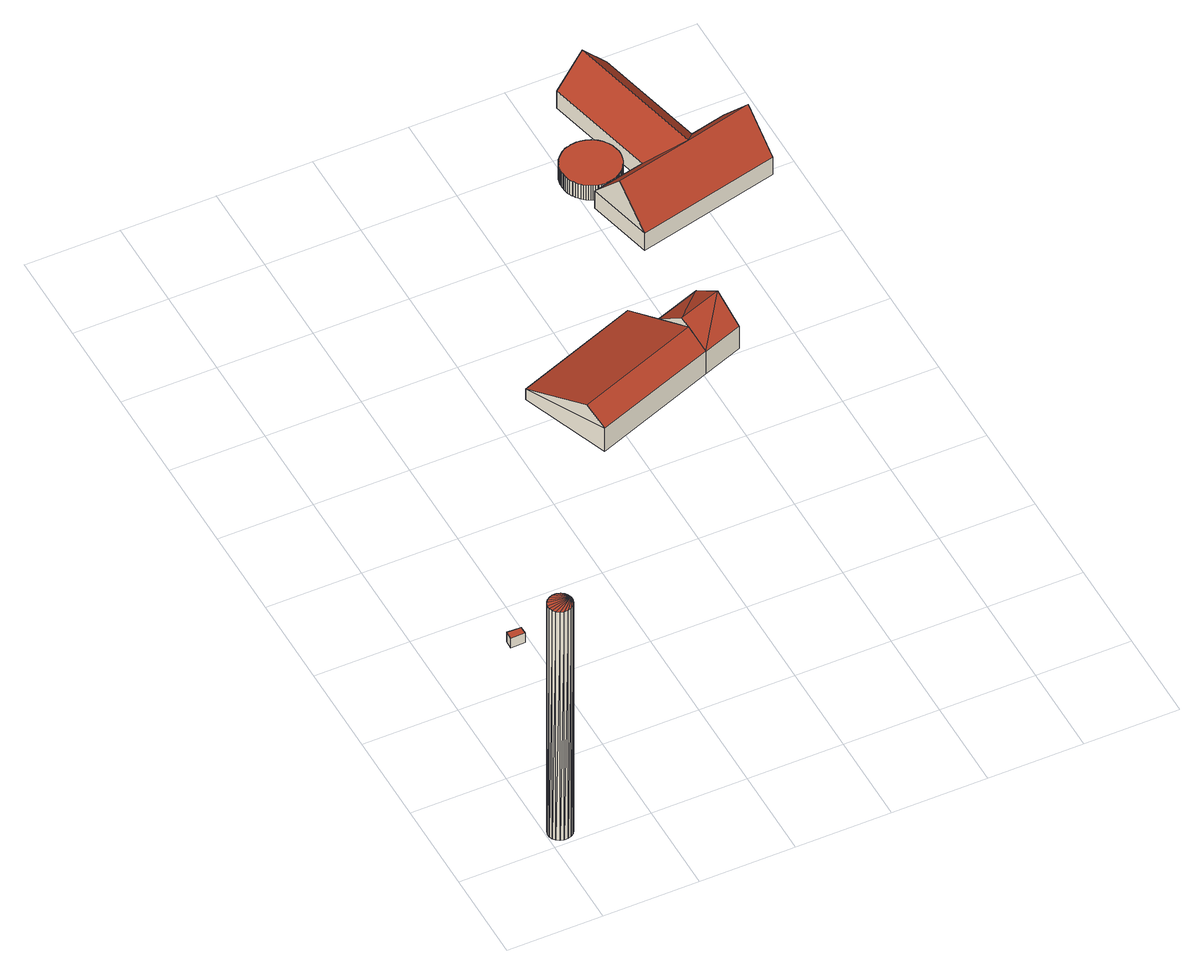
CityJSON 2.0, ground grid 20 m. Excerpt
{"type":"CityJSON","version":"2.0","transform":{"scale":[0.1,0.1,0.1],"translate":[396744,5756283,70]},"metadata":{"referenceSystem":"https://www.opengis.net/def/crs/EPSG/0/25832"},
"CityObjects":{
"building1":{"type":"Building","attributes":{"Geometrietyp2DReferenz":"1000","Gemeindeschluessel":"05515000","function":"51002_1251","roofType":"9999","measuredHeight":60.52},"geometry":[{"type":"Solid","lod":"2","boundaries":[[[[0,1,2]],[[1,3,2]],[[4,5,0]],[[5,1,0]],[[6,7,4]],[[7,5,4]],[[8,9,6]],[[9,7,6]],[[10,11,8]],[[11,9,8]],[[12,13,10]],[[13,11,10]],[[14,15,12]],[[15,13,12]],[[16,17,14]],[[17,15,14]],[[18,19,16]],[[19,17,16]],[[20,21,18]],[[21,19,18]],[[22,23,20]],[[23,21,20]],[[24,25,22]],[[25,23,22]],[[26,27,24]],[[27,25,24]],[[28,29,26]],[[29,27,26]],[[30,31,28]],[[31,29,28]],[[32,33,30]],[[33,31,30]],[[34,35,32]],[[35,33,32]],[[36,37,34]],[[37,35,34]],[[38,39,36]],[[39,37,36]],[[2,3,38]],[[3,39,38]],[[3,1,39]],[[1,5,39]],[[5,7,39]],[[7,9,39]],[[9,11,39]],[[11,13,39]],[[13,15,39]],[[15,17,39]],[[17,19,39]],[[19,21,39]],[[21,23,39]],[[23,25,39]],[[25,27,39]],[[27,29,39]],[[29,31,39]],[[31,33,39]],[[33,35,39]],[[35,37,39]],[[0,2,4]],[[2,38,4]],[[38,36,4]],[[36,34,4]],[[34,32,4]],[[32,30,4]],[[30,28,4]],[[28,26,4]],[[26,24,4]],[[18,16,4]],[[24,22,4]],[[22,20,4]],[[20,18,4]],[[16,14,4]],[[14,12,4]],[[12,10,4]],[[10,8,4]],[[8,6,4]]]],"semantics":{"surfaces":[{"type":"WallSurface"},{"type":"GroundSurface"},{"type":"RoofSurface"}],"values":[[0,0,0,0,0,0,0,0,0,0,0,0,0,0,0,0,0,0,0,0,0,0,0,0,0,0,0,0,0,0,0,0,0,0,0,0,0,0,0,0,1,1,1,1,1,1,1,1,1,1,1,1,1,1,1,1,1,1,2,2,2,2,2,2,2,2,2,2,2,2,2,2,2,2,2,2]]}}]},
"building2":{"type":"Building","attributes":{"Gemeindeschluessel":"05515000","Geometrietyp2DReferenz":"3000","function":"31001_2400","roofType":"1000","measuredHeight":2.51},"address":[{"country":"Germany","locality":"Münster","thoroughfareNumber":"110","thoroughfareName":"Brock"}],"geometry":[{"type":"Solid","lod":"2","boundaries":[[[[40,41,42,43]],[[44,45,41,40]],[[46,47,45,44]],[[43,42,47,46]],[[44,40,43,46]],[[41,45,47,42]]]],"semantics":{"surfaces":[{"type":"WallSurface"},{"type":"RoofSurface"},{"type":"GroundSurface"}],"values":[[0,0,0,0,1,2]]}}]},
"building3":{"type":"Building","attributes":{"Gemeindeschluessel":"05515000","Geometrietyp2DReferenz":"3000","function":"31001_2700"},"children":["building3-1","building3-2"]},
"building3-1":{"type":"BuildingPart","attributes":{"roofType":"3100","measuredHeight":9.36},"parents":["building3"],"geometry":[{"type":"Solid","lod":"2","boundaries":[[[[48,49,50,51]],[[52,53,54,55,56]],[[51,50,53,52]],[[52,57,51]],[[51,57,58,59,48]],[[56,58,57,52]],[[49,60,54,53,50]],[[49,48,61,60]],[[62,63,56,55]],[[60,61,62,55,54]],[[56,63,58]],[[64,61,48,59]],[[62,61,64]],[[64,59,58,63,62]]]],"semantics":{"surfaces":[{"type":"WallSurface"},{"type":"RoofSurface"},{"type":"GroundSurface"},{"type":"ClosureSurface"}],"values":[[0,0,0,0,1,1,2,0,0,3,0,0,3,3]]}}]},
"building3-2":{"type":"BuildingPart","attributes":{"roofType":"3100","measuredHeight":10.58},"parents":["building3"],"geometry":[{"type":"Solid","lod":"2","boundaries":[[[[65,66,60,61,64]],[[67,68,66,65]],[[55,54,68,67]],[[65,69,67]],[[70,69,65]],[[65,64,59,70]],[[55,67,69]],[[69,70,58,63,55]],[[66,68,54,60]],[[54,55,62,61,60]],[[62,64,61]],[[59,58,70]],[[62,55,63]],[[59,64,62,63,58]]]],"semantics":{"surfaces":[{"type":"WallSurface"},{"type":"RoofSurface"},{"type":"GroundSurface"},{"type":"ClosureSurface"}],"values":[[0,0,0,0,1,1,1,1,2,3,3,0,0,3]]}}]},
"building4":{"type":"Building","attributes":{"Gemeindeschluessel":"05515000","Geometrietyp2DReferenz":"3000","function":"51003_1201","roofType":"1000","measuredHeight":3.85},"geometry":[{"type":"Solid","lod":"2","boundaries":[[[[71,72,73,74]],[[75,76,72,71]],[[77,78,76,75]],[[79,80,78,77]],[[81,82,80,79]],[[83,84,82,81]],[[85,86,84,83]],[[87,88,86,85]],[[89,90,88,87]],[[91,92,90,89]],[[93,94,92,91]],[[95,96,94,93]],[[97,98,96,95]],[[99,100,98,97]],[[101,102,100,99]],[[103,104,102,101]],[[105,106,104,103]],[[107,108,106,105]],[[109,110,108,107]],[[111,112,110,109]],[[113,114,112,111]],[[115,116,114,113]],[[117,118,116,115]],[[119,120,118,117]],[[121,122,120,119]],[[123,124,122,121]],[[125,126,124,123]],[[127,128,126,125]],[[129,130,128,127]],[[131,132,130,129]],[[133,134,132,131]],[[135,136,134,133]],[[137,138,136,135]],[[139,140,138,137]],[[141,142,140,139]],[[143,144,142,141]],[[145,146,144,143]],[[147,148,146,145]],[[149,150,148,147]],[[151,152,150,149]],[[153,154,152,151]],[[155,156,154,153]],[[157,158,156,155]],[[159,160,158,157]],[[161,162,160,159]],[[163,164,162,161]],[[165,166,164,163]],[[167,168,166,165]],[[169,170,168,167]],[[171,172,170,169]],[[173,174,172,171]],[[175,176,174,173]],[[177,178,176,175]],[[179,180,178,177]],[[181,182,180,179]],[[183,184,182,181]],[[185,186,184,183]],[[187,188,186,185]],[[189,190,188,187]],[[191,192,190,189]],[[193,194,192,191]],[[195,196,194,193]],[[197,198,196,195]],[[199,200,198,197]],[[201,202,200,199]],[[203,204,202,201]],[[205,206,204,203]],[[207,208,206,205]],[[209,210,208,207]],[[211,212,210,209]],[[213,214,212,211]],[[215,216,214,213]],[[217,218,216,215]],[[219,220,218,217]],[[221,222,220,219]],[[223,224,222,221]],[[225,226,224,223]],[[227,228,226,225]],[[229,230,228,227]],[[231,232,230,229]],[[233,234,232,231]],[[235,236,234,233]],[[237,238,236,235]],[[239,240,238,237]],[[241,242,240,239]],[[243,244,242,241]],[[245,246,244,243]],[[74,73,246,245]],[[245,243,241,239,237,235,233,231,229,227,225,223,221,219,217,215,213,211,209,207,205,203,201,199,197,195,193,191,189,187,185,183,181,179,177,175,173,171,169,167,165,163,161,159,157,155,153,151,149,147,145,143,141,139,137,135,133,131,129,127,125,123,121,119,117,115,113,111,109,107,105,103,101,99,97,95,93,91,89,87,85,83,81,79,77,75,71,74]],[[72,76,78,80,82,84,86,88,90,92,94,96,98,100,102,104,106,108,110,112,114,116,118,120,122,124,126,128,130,132,134,136,138,140,142,144,146,148,150,152,154,156,158,160,162,164,166,168,170,172,174,176,178,180,182,184,186,188,190,192,194,196,198,200,202,204,206,208,210,212,214,216,218,220,222,224,226,228,230,232,234,236,238,240,242,244,246,73]]]],"semantics":{"surfaces":[{"type":"WallSurface"},{"type":"RoofSurface"},{"type":"GroundSurface"}],"values":[[0,0,0,0,0,0,0,0,0,0,0,0,0,0,0,0,0,0,0,0,0,0,0,0,0,0,0,0,0,0,0,0,0,0,0,0,0,0,0,0,0,0,0,0,0,0,0,0,0,0,0,0,0,0,0,0,0,0,0,0,0,0,0,0,0,0,0,0,0,0,0,0,0,0,0,0,0,0,0,0,0,0,0,0,0,0,0,0,1,2]]}}]},
"building5":{"type":"Building","attributes":{"Gemeindeschluessel":"05515000","Geometrietyp2DReferenz":"3000","function":"31001_2700","roofType":"5000","measuredHeight":12.87},"geometry":[{"type":"Solid","lod":"2","boundaries":[[[[247,248,249,250]],[[251,252,248,247]],[[253,254,252,251]],[[255,256,254,253]],[[257,258,256,255]],[[259,260,258,257]],[[261,262,260,259]],[[250,249,262,261]],[[261,259,263]],[[263,259,257,264]],[[265,264,257,255,266]],[[255,253,266]],[[266,253,251,265]],[[264,265,251,247,267]],[[247,250,267]],[[264,267,250,261,263]],[[248,252,254,256,258,260,262,249]]]],"semantics":{"surfaces":[{"type":"WallSurface"},{"type":"RoofSurface"},{"type":"GroundSurface"}],"values":[[0,0,0,0,0,0,0,0,0,1,1,0,1,1,0,1,2]]}}]}
},
"vertices":[
[50,44,611],[50,44,6],[46,50,611],[46,50,6],[53,36,611],[53,36,6],[53,28,611],[53,28,6],[50,21,611],[50,21,6],[46,15,611],[46,15,6],[40,10,611],[40,10,6],[32,8,611],[32,8,6],[24,8,611],[24,8,6],[17,10,611],[17,10,6],[10,15,611],[10,15,6],[6,21,611],[6,21,6],[3,28,611],[3,28,6],[3,36,611],[3,36,6],[6,44,611],[6,44,6],[10,50,611],[10,50,6],[17,55,611],[17,55,6],[24,57,611],[24,57,6],[32,57,611],[32,57,6],[40,55,611],[40,55,6],
[160,501,31],[160,501,6],[190,501,6],[190,501,31],[161,519,31],[161,519,6],[190,518,31],[190,518,6],
[737,1166,33],[737,1166,5],[476,1068,5],[476,1068,33],[546,881,66],[546,881,5],[805,977,5],[805,977,64],[805,977,65],[531,922,98],[790,1019,98],[765,1088,68],[763,1092,5],[763,1092,45],[802,983,64],[804,978,65],[763,1092,64],
[861,1128,64],[861,1128,5],[890,1009,64],[890,1009,5],[875,1068,111],[784,1035,111],
[788,1507,45],[788,1507,7],[791,1502,7],[791,1502,45],[786,1512,45],[786,1512,7],[785,1518,45],[785,1518,7],[784,1523,45],[784,1523,7],[784,1527,45],[784,1527,7],[784,1532,45],[784,1532,7],[784,1537,45],[784,1537,7],[784,1541,45],[784,1541,7],[785,1545,45],[785,1545,7],[786,1549,45],[786,1549,7],[787,1552,45],[787,1552,7],[789,1555,45],[789,1555,7],[790,1558,45],[790,1558,7],[792,1561,45],[792,1561,7],[793,1564,45],[793,1564,7],[795,1567,45],[795,1567,7],[797,1569,45],[797,1569,7],[800,1572,45],[800,1572,7],[803,1575,45],[803,1575,7],[806,1578,45],[806,1578,7],[809,1580,45],[809,1580,7],[813,1583,45],[813,1583,7],[817,1585,45],[817,1585,7],[822,1587,45],[822,1587,7],[827,1588,45],[827,1588,7],[832,1590,45],[832,1590,7],[837,1590,45],[837,1590,7],[843,1591,45],[843,1591,7],[845,1591,45],[845,1591,7],[851,1590,45],[851,1590,7],[856,1589,45],[856,1589,7],[861,1588,45],[861,1588,7],[866,1586,45],[866,1586,7],[871,1584,45],[871,1584,7],[875,1582,45],[875,1582,7],[878,1580,45],[878,1580,7],[882,1577,45],[882,1577,7],[885,1574,45],[885,1574,7],[888,1572,45],[888,1572,7],[890,1569,45],[890,1569,7],[892,1566,45],[892,1566,7],[894,1563,45],[894,1563,7],[896,1561,45],[896,1561,7],[897,1558,45],[897,1558,7],[899,1555,45],[899,1555,7],[900,1552,45],[900,1552,7],[901,1548,45],[901,1548,7],[902,1544,45],[902,1544,7],[903,1540,45],[903,1540,7],[904,1536,45],[904,1536,7],[904,1531,45],[904,1531,7],[904,1527,45],[904,1527,7],[903,1522,45],[903,1522,7],[902,1517,45],[902,1517,7],[901,1512,45],[901,1512,7],[899,1507,45],[899,1507,7],[896,1501,45],[896,1501,7],[895,1500,45],[895,1500,7],[894,1498,45],[894,1498,7],[891,1494,45],[891,1494,7],[888,1490,45],[888,1490,7],[884,1486,45],[884,1486,7],[880,1483,45],[880,1483,7],[876,1480,45],[876,1480,7],[872,1477,45],[872,1477,7],[868,1475,45],[868,1475,7],[864,1474,45],[864,1474,7],[860,1473,45],[860,1473,7],[856,1472,45],[856,1472,7],[852,1471,45],[852,1471,7],[849,1471,45],[849,1471,7],[846,1470,45],[846,1470,7],[842,1470,45],[842,1470,7],[839,1471,45],[839,1471,7],[836,1471,45],[836,1471,7],[832,1472,45],[832,1472,7],[829,1472,45],[829,1472,7],[825,1473,45],[825,1473,7],[821,1475,45],[821,1475,7],[817,1477,45],[817,1477,7],[813,1479,45],[813,1479,7],[809,1481,45],[809,1481,7],[805,1484,45],[805,1484,7],[802,1488,45],[802,1488,7],[798,1492,45],[798,1492,7],[795,1496,45],[795,1496,7],[792,1501,45],[792,1501,7],
[814,1455,52],[814,1455,7],[847,1314,7],[847,1314,52],[925,1480,52],[925,1480,7],[868,1720,52],[868,1720,7],[985,1746,52],[985,1746,7],[1042,1507,52],[1042,1507,7],[1117,1525,52],[1117,1525,7],[1149,1385,52],[1149,1385,7],[1133,1455,136],[990,1421,135],[998,1434,122],[927,1733,122],[830,1384,136]
]}
